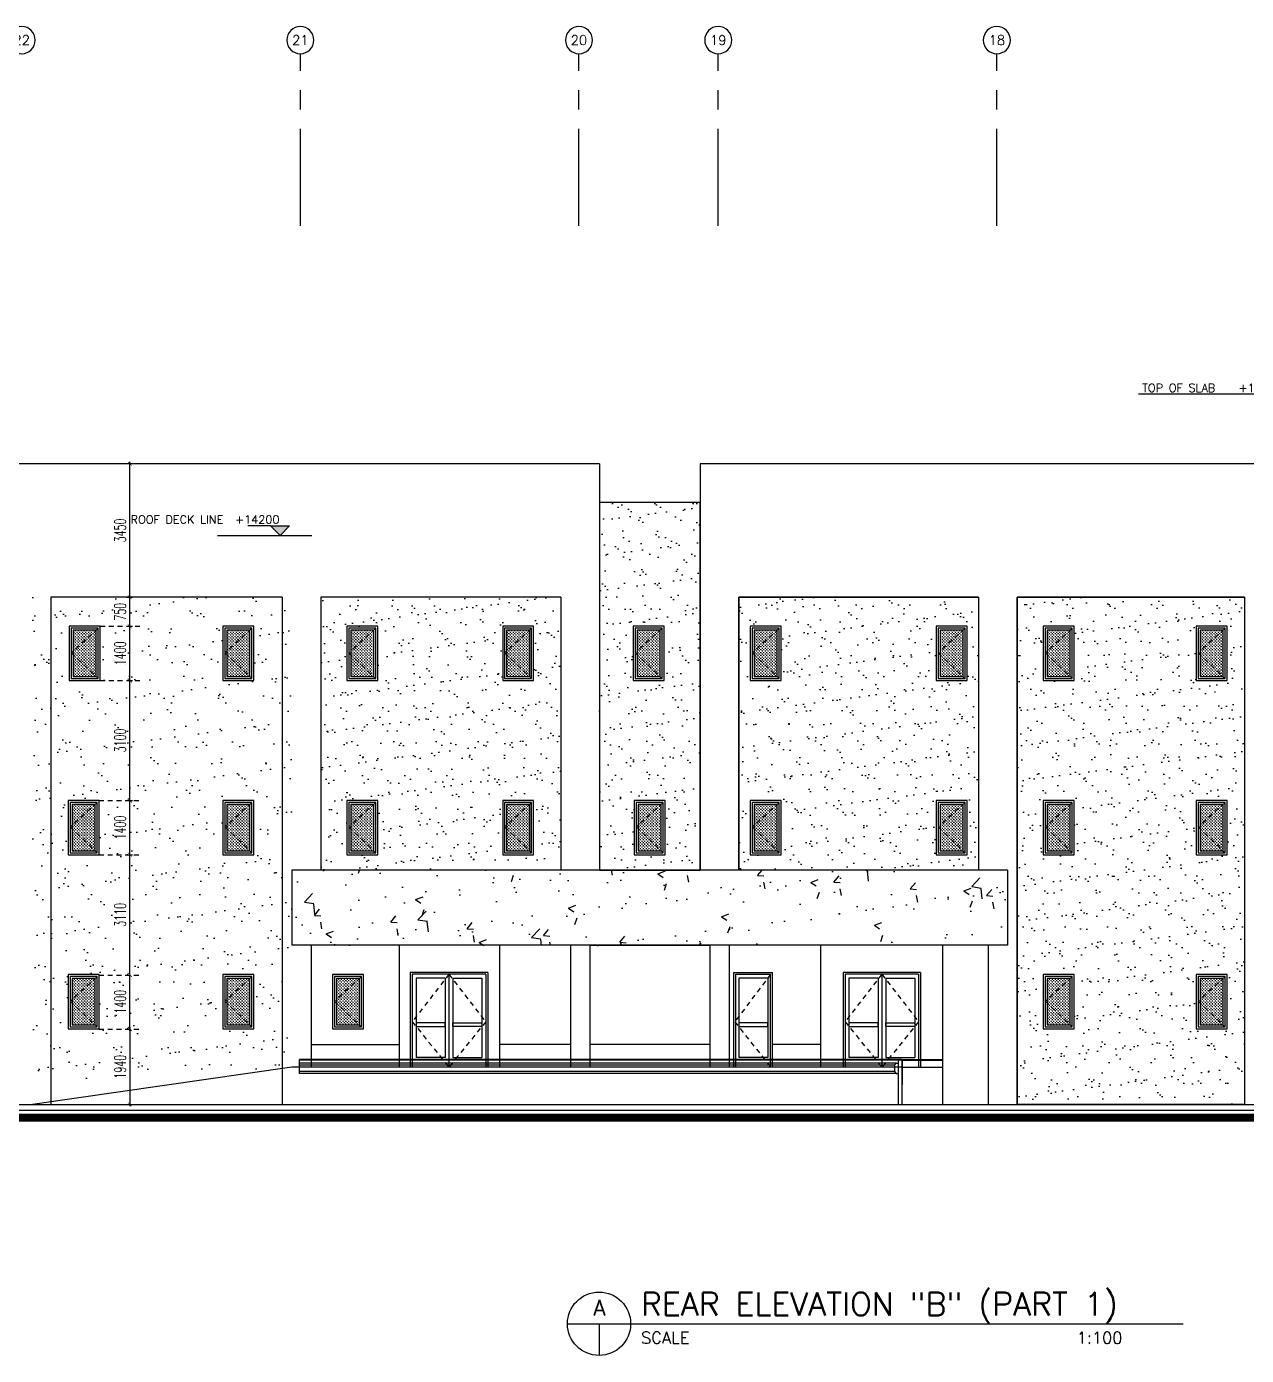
# Model space of a CAD drawing. Extents: x 417569 to 835280, y 43365 to 86819.
# Drawn here: x 417590.44 to 417621.97, y 43402.22 to 43436.55 of the extents above; entities that cross this region are included whole.
import ezdxf
from ezdxf.enums import TextEntityAlignment as Align

# ---------------------------------------------------------------- set-up
doc = ezdxf.new("R2010")
doc.units = 0
doc.header["$MEASUREMENT"] = 0
doc.header["$PDMODE"] = 3
doc.header["$PDSIZE"] = 0.1
doc.linetypes.add('CENTERX2', pattern=[4, 2.5, -0.5, 0.5, -0.5])
doc.linetypes.add('HIDDEN2', pattern=[0.1875, 0.125, -0.0625])
doc.layers.get('0').update_dxf_attribs({"linetype": 'CONTINUOUS'})
doc.layers.get('DEFPOINTS').update_dxf_attribs({"linetype": 'CONTINUOUS'})
for name, color, linetype in [('AX-CR', 2, 'CONTINUOUS'), ('AX-DIM', 4, 'CONTINUOUS'), ('AX-TXT', 2, 'CONTINUOUS'), ('AXES', 11, 'CENTERX2'), ('BORDER', 4, 'CONTINUOUS'), ('DIM-OUT', 4, 'CONTINUOUS'), ('DOOR', 7, 'CONTINUOUS'), ('EL', 2, 'CONTINUOUS'), ('EL-LEVS', 4, 'CONTINUOUS'), ('EL-LEVT', 4, 'CONTINUOUS'), ('Hatch', 4, 'CONTINUOUS'), ('WALL', 2, 'CONTINUOUS'), ('WIN', 4, 'CONTINUOUS')]:
    doc.layers.add(name, color=color, linetype=linetype)
doc.styles.add('ROMANS', font='ROMANS.shx', dxfattribs={"width": 0.6})
doc.styles.add('S', font='ROMANS.SHX')
doc.dimstyles.new('STANDARD in', dxfattribs={"dimtxt": 0.3, "dimasz": 0.1, "dimexe": 0.07, "dimexo": 0.05, "dimgap": 0.1, "dimtad": 1, "dimdec": 0, "dimlfac": 1000, "dimzin": 0, "dimdsep": 46, "dimtxsty": 'ROMANS', "dimblk": 'ARCHTICK', "dimcen": 0.05, "dimdle": 0.05, "dimclrd": 4, "dimclre": 4, "dimclrt": 2, "dimadec": 0, "dimazin": 0, "dimtfac": 1, "dimtdec": 0, "dimtmove": 2, "dimatfit": 3, "dimldrblk": 'ARCHTICK', "dimfxl": 0, "dimtolj": 1, "dimtzin": 0, "dimarcsym": 0})
pattern_1 = [(37.5, (0, 0), (-0.02204767534, 0.67438831915), [0, -0.532, 0, -0.595, 0, -0.56875]), (7.5, (0, 0), (0.6194218468, 0.9877511228), [0, -0.287, 0, -0.4795, 0, -0.18375]), (327.5, (-0.4305, 0), (1.0899496516, 0.0019806687), [0, -0.175, 0, -0.63, 0, -0.8225]), (317.5, (-0.4305, 0), (1.0521443116, 0.3071864477), [0, -0.0875, 0, -0.413, 0, -0.4725])]

# ---------------------------------------------------------------- blocks, each defined once
blk = doc.blocks.new('EL-LEV1')
at = {"layer": 'EL-LEVS'}
blk.add_lwpolyline([(0, 0), (300, 300), (-300, 300)], close=True, dxfattribs=at)
blk.add_solid([(-300, 300), (300, 300), (0, 0)], dxfattribs=at)
at = {"layer": 'EL-LEVT', "style": 'S'}
for tag, p in [('+0000', (534, 369)), ('ELEVATION', (2089, 369))]:
    blk.add_attdef(tag, p, '', height=260, dxfattribs=at)
blk = doc.blocks.new('_ARCHTICK')
at = {"color": 0, "linetype": 'ByBlock', "const_width": 0.15}
blk.add_lwpolyline([(-0.5, -0.5), (0.5, 0.5)], dxfattribs=at)
blk = doc.blocks.new('*D46')
at = {"layer": 'AX-DIM', "color": 4, "lineweight": -2}
for p, q in [((417593.063, 43412.052), (417593.043, 43412.052)), ((417593.113, 43410.602), (417593.113, 43412.102)), ((417593.063, 43410.652), (417593.043, 43410.652))]:
    blk.add_line(p, q, dxfattribs=at)
at = {"layer": 'DEFPOINTS', "color": 0}
for p in [(417593.113, 43412.052), (417593.113, 43412.052), (417593.113, 43410.652)]:
    blk.add_point(p, dxfattribs=at)
at = {"layer": 'AX-DIM', "color": 4, "lineweight": -2, "xscale": 0.1, "yscale": 0.1, "zscale": 0.1}
for p, rotation in [((417593.113, 43412.052), 90), ((417593.113, 43410.652), 270)]:
    blk.add_blockref('_ARCHTICK', p, dxfattribs=dict(at, rotation=rotation))
at = {"layer": 'AX-DIM', "color": 2, "insert": (417592.863, 43411.352), "char_height": 0.3, "attachment_point": 5, "rotation": 90, "style": 'ROMANS'}
blk.add_mtext('\\A1;1400', dxfattribs=at)
blk = doc.blocks.new('*D47')
at = {"layer": 'AX-DIM', "color": 4, "lineweight": -2}
for p, q in [((417593.063, 43415.152), (417593.043, 43415.152)), ((417593.113, 43411.992), (417593.113, 43415.202)), ((417593.063, 43412.042), (417593.043, 43412.042))]:
    blk.add_line(p, q, dxfattribs=at)
at = {"layer": 'DEFPOINTS', "color": 0}
for p in [(417593.113, 43415.152), (417593.113, 43415.152), (417593.113, 43412.042)]:
    blk.add_point(p, dxfattribs=at)
at = {"layer": 'AX-DIM', "color": 4, "lineweight": -2, "xscale": 0.1, "yscale": 0.1, "zscale": 0.1}
for p, rotation in [((417593.113, 43415.152), 90), ((417593.113, 43412.042), 270)]:
    blk.add_blockref('_ARCHTICK', p, dxfattribs=dict(at, rotation=rotation))
at = {"layer": 'AX-DIM', "color": 2, "insert": (417592.863, 43413.597), "char_height": 0.3, "attachment_point": 5, "rotation": 90, "style": 'ROMANS'}
blk.add_mtext('\\A1;3110', dxfattribs=at)
blk = doc.blocks.new('*D48')
at = {"layer": 'DEFPOINTS', "color": 0}
for p in [(417592.979, 43416.552), (417593.113, 43416.552), (417592.979, 43415.152)]:
    blk.add_point(p, dxfattribs=at)
at = {"layer": 'DIM-OUT', "color": 4, "lineweight": -2}
for p, q in [((417593.029, 43416.552), (417593.183, 43416.552)), ((417593.113, 43415.102), (417593.113, 43416.602)), ((417593.029, 43415.152), (417593.183, 43415.152))]:
    blk.add_line(p, q, dxfattribs=at)
at = {"layer": 'DIM-OUT', "color": 4, "lineweight": -2, "xscale": 0.1, "yscale": 0.1, "zscale": 0.1}
for p, rotation in [((417593.113, 43416.552), 90), ((417593.113, 43415.152), 270)]:
    blk.add_blockref('_ARCHTICK', p, dxfattribs=dict(at, rotation=rotation))
at = {"layer": 'DIM-OUT', "color": 2, "insert": (417592.863, 43415.852), "char_height": 0.3, "attachment_point": 5, "rotation": 90, "style": 'ROMANS'}
blk.add_mtext('\\A1;1400', dxfattribs=at)
blk = doc.blocks.new('*D49')
at = {"layer": 'DEFPOINTS', "color": 0}
for p in [(417593.113, 43419.652), (417593.113, 43419.652), (417593.113, 43416.552)]:
    blk.add_point(p, dxfattribs=at)
at = {"layer": 'DIM-OUT', "color": 4, "lineweight": -2}
for p, q in [((417593.063, 43419.652), (417593.043, 43419.652)), ((417593.113, 43416.502), (417593.113, 43419.702)), ((417593.063, 43416.552), (417593.043, 43416.552))]:
    blk.add_line(p, q, dxfattribs=at)
at = {"layer": 'DIM-OUT', "color": 4, "lineweight": -2, "xscale": 0.1, "yscale": 0.1, "zscale": 0.1}
for p, rotation in [((417593.113, 43419.652), 90), ((417593.113, 43416.552), 270)]:
    blk.add_blockref('_ARCHTICK', p, dxfattribs=dict(at, rotation=rotation))
at = {"layer": 'DIM-OUT', "color": 2, "insert": (417592.863, 43418.102), "char_height": 0.3, "attachment_point": 5, "rotation": 90, "style": 'ROMANS'}
blk.add_mtext('\\A1;3100', dxfattribs=at)
blk = doc.blocks.new('*D50')
at = {"layer": 'DEFPOINTS', "color": 0}
for p in [(417592.979, 43421.052), (417593.113, 43421.052), (417592.979, 43419.652)]:
    blk.add_point(p, dxfattribs=at)
at = {"layer": 'DIM-OUT', "color": 4, "lineweight": -2}
for p, q in [((417593.029, 43421.052), (417593.183, 43421.052)), ((417593.113, 43419.602), (417593.113, 43421.102)), ((417593.029, 43419.652), (417593.183, 43419.652))]:
    blk.add_line(p, q, dxfattribs=at)
at = {"layer": 'DIM-OUT', "color": 4, "lineweight": -2, "xscale": 0.1, "yscale": 0.1, "zscale": 0.1}
for p, rotation in [((417593.113, 43421.052), 90), ((417593.113, 43419.652), 270)]:
    blk.add_blockref('_ARCHTICK', p, dxfattribs=dict(at, rotation=rotation))
at = {"layer": 'DIM-OUT', "color": 2, "insert": (417592.863, 43420.352), "char_height": 0.3, "attachment_point": 5, "rotation": 90, "style": 'ROMANS'}
blk.add_mtext('\\A1;1400', dxfattribs=at)
blk = doc.blocks.new('*D51')
at = {"layer": 'DEFPOINTS', "color": 0}
for p in [(417592.979, 43421.802), (417593.113, 43421.802), (417592.979, 43421.052)]:
    blk.add_point(p, dxfattribs=at)
at = {"layer": 'DIM-OUT', "color": 4, "lineweight": -2}
for p, q in [((417593.029, 43421.802), (417593.183, 43421.802)), ((417593.113, 43421.002), (417593.113, 43421.852)), ((417593.029, 43421.052), (417593.183, 43421.052))]:
    blk.add_line(p, q, dxfattribs=at)
at = {"layer": 'DIM-OUT', "color": 4, "lineweight": -2, "xscale": 0.1, "yscale": 0.1, "zscale": 0.1}
for p, rotation in [((417593.113, 43421.802), 90), ((417593.113, 43421.052), 270)]:
    blk.add_blockref('_ARCHTICK', p, dxfattribs=dict(at, rotation=rotation))
at = {"layer": 'DIM-OUT', "color": 2, "insert": (417592.863, 43421.427), "char_height": 0.3, "attachment_point": 5, "rotation": 90, "style": 'ROMANS'}
blk.add_mtext('\\A1;750', dxfattribs=at)
blk = doc.blocks.new('*D52')
at = {"layer": 'DEFPOINTS', "color": 0}
for p in [(417593.113, 43425.252), (417593.113, 43425.252), (417593.113, 43421.802)]:
    blk.add_point(p, dxfattribs=at)
at = {"layer": 'DIM-OUT', "color": 4, "lineweight": -2}
for p, q in [((417593.113, 43421.752), (417593.113, 43425.302)), ((417593.063, 43425.252), (417593.043, 43425.252)), ((417593.063, 43421.802), (417593.043, 43421.802))]:
    blk.add_line(p, q, dxfattribs=at)
at = {"layer": 'DIM-OUT', "color": 4, "lineweight": -2, "xscale": 0.1, "yscale": 0.1, "zscale": 0.1}
for p, rotation in [((417593.113, 43425.252), 90), ((417593.113, 43421.802), 270)]:
    blk.add_blockref('_ARCHTICK', p, dxfattribs=dict(at, rotation=rotation))
at = {"layer": 'DIM-OUT', "color": 2, "insert": (417592.863, 43423.527), "char_height": 0.3, "attachment_point": 5, "rotation": 90, "style": 'ROMANS'}
blk.add_mtext('\\A1;3450', dxfattribs=at)
blk = doc.blocks.new('*D53')
at = {"layer": 'DEFPOINTS', "color": 0}
for p in [(417593.113, 43410.642), (417593.113, 43408.702), (417593.113, 43408.702)]:
    blk.add_point(p, dxfattribs=at)
at = {"layer": 'DIM-OUT', "color": 4, "lineweight": -2}
for p, q in [((417593.063, 43410.642), (417593.043, 43410.642)), ((417593.113, 43410.692), (417593.113, 43408.652)), ((417593.163, 43408.702), (417593.183, 43408.702))]:
    blk.add_line(p, q, dxfattribs=at)
at = {"layer": 'DIM-OUT', "color": 4, "lineweight": -2, "xscale": 0.1, "yscale": 0.1, "zscale": 0.1}
for p, rotation in [((417593.113, 43410.642), 90), ((417593.113, 43408.702), 270)]:
    blk.add_blockref('_ARCHTICK', p, dxfattribs=dict(at, rotation=rotation))
at = {"layer": 'DIM-OUT', "color": 2, "insert": (417592.863, 43409.672), "char_height": 0.3, "attachment_point": 5, "rotation": 90, "style": 'ROMANS'}
blk.add_mtext('\\A1;1940', dxfattribs=at)
blk = doc.blocks.new('AXU')
at = {"layer": 'AX-CR'}
blk.add_circle((0, 350), 350, dxfattribs=at)
at = {"layer": 'AX-TXT', "style": 'ROMANS'}
blk.add_attdef('AX', text='', height=250, dxfattribs=at).set_placement((0, 350), align=Align.MIDDLE)

msp = doc.modelspace()

# ---------------------------------------------------------------- hatches: boundary and pattern name
at = {"layer": 'EL'}
h = msp.add_hatch(dxfattribs=at)
h.set_pattern_fill('AR-CONC', color=4, scale=0.275, style=0)
h.set_pattern_definition([(50, (0, 0), (1.972465502, -0.172568371), [0.20625, -2.26875]), (355, (0, 0), (-0.381566167, 2.068528368), [0.165, -1.815]), (100.4514, (0.1644, -0.0144), (1.5909008, 1.895958741), [0.1752855225, -1.928140808]), (46.1842, (0, 0.55), (2.934912884, -0.45517729), [0.309375, -3.403125]), (96.6356, (0.2446, 0.512), (2.57032244, 2.678824145), [0.262928292, -2.89221075]), (351.1842, (0, 0.55), (2.57032035, 2.678826153), [0.2475, -2.7225]), (21, (0.275, 0.4125), (1.6414943933, -1.1072019493), [0.20625, -2.26875]), (326, (0.275, 0.4125), (0.669117163, 1.994162624), [0.165, -1.815]), (71.4514, (0.4118, 0.3202), (2.310612229, 0.886958866), [0.1752855225, -1.928140808]), (37.5, (0, 0), (0.0334396021, 0.915458098), [0, -1.793, 0, -1.8425, 0, -1.821875]), (7.5, (0, 0), (0.723441228, 1.0846322077), [0, -1.0505, 0, -1.75175, 0, -0.694375]), (327.5, (-0.61325, 0), (1.4680116995, -0.0620258973), [0, -0.6875, 0, -2.145, 0, -2.84625]), (317.5, (-0.8883, 0), (1.6037619657, 0.2752887014), [0, -0.89375, 0, -1.4245, 0, -2.02125])])
h.paths.add_polyline_path([(417597.2983, 43414.752), (417615.7694, 43414.752), (417615.7694, 43412.802), (417597.2688, 43412.802)])
at = {"layer": 'Hatch'}
h = msp.add_hatch(dxfattribs=at)
h.set_pattern_fill('AR-SAND', color=256, scale=0.35, style=0)
h.set_pattern_definition(pattern_1)
h.paths.add_polyline_path([(417607.8483, 43424.252), (417605.2489, 43424.252), (417605.2489, 43414.752), (417607.8483, 43414.752)])
h.paths.add_polyline_path([(417606.9194, 43421.052), (417606.1194, 43421.052), (417606.1194, 43419.652), (417606.9194, 43419.652)], flags=16)
h.paths.add_polyline_path([(417606.9483, 43416.552), (417606.1483, 43416.552), (417606.1483, 43415.152), (417606.9483, 43415.152)], flags=16)
h = msp.add_hatch(dxfattribs=at)
h.set_pattern_fill('AR-SAND', color=256, scale=0.45, style=0)
h.set_pattern_definition([(37.5, (0, 0), (-0.0283470111, 0.867070696), [0, -0.684, 0, -0.765, 0, -0.73125]), (7.5, (0, 0), (0.7963995174, 1.2699657294), [0, -0.369, 0, -0.6165, 0, -0.23625]), (327.5, (-0.5535, 0), (1.4013638378, 0.0025465741), [0, -0.225, 0, -0.81, 0, -1.0575]), (317.5, (-0.5535, 0), (1.352756972, 0.3949540042), [0, -0.1125, 0, -0.531, 0, -0.6075])])
h.paths.add_polyline_path([(417590.5694, 43421.802), (417597.2983, 43421.802), (417597.2983, 43409.6619), (417590.5983, 43409.202)])
h.paths.add_polyline_path([(417596.3194, 43421.052), (417595.5194, 43421.052), (417595.5194, 43419.652), (417596.3194, 43419.652)], flags=16)
h.paths.add_polyline_path([(417592.3483, 43421.052), (417591.5483, 43421.052), (417591.5483, 43419.652), (417592.3483, 43419.652)], flags=16)
h.paths.add_polyline_path([(417592.3194, 43416.552), (417591.5194, 43416.552), (417591.5194, 43415.152), (417592.3194, 43415.152)], flags=16)
h.paths.add_polyline_path([(417596.3194, 43416.552), (417595.5194, 43416.552), (417595.5194, 43415.152), (417596.3194, 43415.152)], flags=16)
h.paths.add_polyline_path([(417596.3194, 43412.052), (417595.5194, 43412.052), (417595.5194, 43410.652), (417596.3194, 43410.652)], flags=16)
h.paths.add_polyline_path([(417592.3194, 43412.052), (417591.5194, 43412.052), (417591.5194, 43410.652), (417592.3194, 43410.652)], flags=16)
h = msp.add_hatch(dxfattribs=at)
h.set_pattern_fill('AR-SAND', color=256, scale=0.35, style=0)
h.set_pattern_definition(pattern_1)
h.paths.add_polyline_path([(417598.0489, 43421.802), (417604.2483, 43421.802), (417604.2483, 43414.752), (417598.0489, 43414.752)])
h.paths.add_polyline_path([(417603.5483, 43421.052), (417602.7483, 43421.052), (417602.7483, 43419.652), (417603.5483, 43419.652)], flags=16)
h.paths.add_polyline_path([(417603.5483, 43416.552), (417602.7483, 43416.552), (417602.7483, 43415.152), (417603.5483, 43415.152)], flags=16)
h.paths.add_polyline_path([(417599.5194, 43416.552), (417598.7194, 43416.552), (417598.7194, 43415.152), (417599.5194, 43415.152)], flags=16)
h.paths.add_polyline_path([(417599.5194, 43421.052), (417598.7194, 43421.052), (417598.7194, 43419.652), (417599.5194, 43419.652)], flags=16)
h = msp.add_hatch(dxfattribs=at)
h.set_pattern_fill('AR-SAND', color=256, scale=0.35, style=0)
h.set_pattern_definition(pattern_1)
h.paths.add_polyline_path([(417608.8489, 43421.802), (417615.0483, 43421.802), (417615.0483, 43414.752), (417608.8489, 43414.752)])
h.paths.add_polyline_path([(417614.7483, 43416.552), (417613.9483, 43416.552), (417613.9483, 43415.152), (417614.7483, 43415.152)], flags=16)
h.paths.add_polyline_path([(417614.7483, 43421.052), (417613.9483, 43421.052), (417613.9483, 43419.652), (417614.7483, 43419.652)], flags=16)
h.paths.add_polyline_path([(417609.9483, 43421.052), (417609.1483, 43421.052), (417609.1483, 43419.652), (417609.9483, 43419.652)], flags=16)
h.paths.add_polyline_path([(417609.9483, 43416.552), (417609.1483, 43416.552), (417609.1483, 43415.152), (417609.9483, 43415.152)], flags=16)
edge = h.paths.add_edge_path(flags=16)
edge.add_line((417615.0483, 43421.802), (417615.0483, 43414.752))
h = msp.add_hatch(dxfattribs=at)
h.set_pattern_fill('AR-SAND', color=256, scale=0.35, style=0)
h.set_pattern_definition(pattern_1)
h.paths.add_polyline_path([(417616.0483, 43421.802), (417621.9194, 43421.802), (417621.9194, 43408.702), (417616.0483, 43408.702)])
h.paths.add_polyline_path([(417621.4694, 43416.552), (417620.6694, 43416.552), (417620.6694, 43415.152), (417621.4694, 43415.152)], flags=16)
h.paths.add_polyline_path([(417621.4694, 43412.052), (417620.6694, 43412.052), (417620.6694, 43410.652), (417621.4694, 43410.652)], flags=16)
h.paths.add_polyline_path([(417617.5194, 43412.052), (417616.7194, 43412.052), (417616.7194, 43410.652), (417617.5194, 43410.652)], flags=16)
h.paths.add_polyline_path([(417617.5194, 43416.552), (417616.7194, 43416.552), (417616.7194, 43415.152), (417617.5194, 43415.152)], flags=16)
h.paths.add_polyline_path([(417617.5194, 43421.052), (417616.7194, 43421.052), (417616.7194, 43419.652), (417617.5194, 43419.652)], flags=16)
h.paths.add_polyline_path([(417621.4694, 43421.052), (417620.6694, 43421.052), (417620.6694, 43419.652), (417621.4694, 43419.652)], flags=16)
h = msp.add_hatch(dxfattribs=at)
h.set_pattern_fill('CROSS', color=11, scale=0.15, style=0)
h.set_pattern_definition([(0, (-142.51016, 36.70228), (0.0375, 0.0375), [0.01875, -0.05625]), (90, (-142.500787, 36.692904), (-0.0375, 0.0375), [0.01875, -0.05625])])
h.paths.add_polyline_path([(417591.6686, 43420.9499), (417592.2643, 43420.9499), (417592.2643, 43419.7542), (417591.6686, 43419.7542)])
h = msp.add_hatch(dxfattribs=at)
h.set_pattern_fill('CROSS', color=11, scale=0.15, style=0)
h.set_pattern_definition([(0, (-138.53901, 36.70228), (0.0375, 0.0375), [0.01875, -0.05625]), (90, (-138.529634, 36.692904), (-0.0375, 0.0375), [0.01875, -0.05625])])
h.paths.add_polyline_path([(417595.6398, 43420.9499), (417596.2354, 43420.9499), (417596.2354, 43419.7542), (417595.6398, 43419.7542)])
h = msp.add_hatch(dxfattribs=at)
h.set_pattern_fill('CROSS', color=11, scale=0.15, style=0)
h.set_pattern_definition([(0, (-135.33901, 36.70228), (0.0375, 0.0375), [0.01875, -0.05625]), (90, (-135.329634, 36.692904), (-0.0375, 0.0375), [0.01875, -0.05625])])
h.paths.add_polyline_path([(417598.8398, 43420.9499), (417599.4354, 43420.9499), (417599.4354, 43419.7542), (417598.8398, 43419.7542)])
h = msp.add_hatch(dxfattribs=at)
h.set_pattern_fill('CROSS', color=11, scale=0.15, style=0)
h.set_pattern_definition([(0, (-131.31016, 36.70228), (0.0375, 0.0375), [0.01875, -0.05625]), (90, (-131.300787, 36.692904), (-0.0375, 0.0375), [0.01875, -0.05625])])
h.paths.add_polyline_path([(417602.8686, 43420.9499), (417603.4643, 43420.9499), (417603.4643, 43419.7542), (417602.8686, 43419.7542)])
h = msp.add_hatch(dxfattribs=at)
h.set_pattern_fill('CROSS', color=11, scale=0.15, style=0)
h.set_pattern_definition([(0, (-127.93901, 36.70228), (0.0375, 0.0375), [0.01875, -0.05625]), (90, (-127.929634, 36.692904), (-0.0375, 0.0375), [0.01875, -0.05625])])
h.paths.add_polyline_path([(417606.2398, 43420.9499), (417606.8354, 43420.9499), (417606.8354, 43419.7542), (417606.2398, 43419.7542)])
h = msp.add_hatch(dxfattribs=at)
h.set_pattern_fill('CROSS', color=11, scale=0.15, style=0)
h.set_pattern_definition([(0, (-124.91016, 36.70228), (0.0375, 0.0375), [0.01875, -0.05625]), (90, (-124.900787, 36.692904), (-0.0375, 0.0375), [0.01875, -0.05625])])
h.paths.add_polyline_path([(417609.2686, 43420.9499), (417609.8643, 43420.9499), (417609.8643, 43419.7542), (417609.2686, 43419.7542)])
h = msp.add_hatch(dxfattribs=at)
h.set_pattern_fill('CROSS', color=11, scale=0.15, style=0)
h.set_pattern_definition([(0, (-120.11016, 36.70228), (0.0375, 0.0375), [0.01875, -0.05625]), (90, (-120.100787, 36.692904), (-0.0375, 0.0375), [0.01875, -0.05625])])
h.paths.add_polyline_path([(417614.0686, 43420.9499), (417614.6643, 43420.9499), (417614.6643, 43419.7542), (417614.0686, 43419.7542)])
h = msp.add_hatch(dxfattribs=at)
h.set_pattern_fill('CROSS', color=11, scale=0.15, style=0)
h.set_pattern_definition([(0, (-117.33901, 36.70228), (0.0375, 0.0375), [0.01875, -0.05625]), (90, (-117.329634, 36.692904), (-0.0375, 0.0375), [0.01875, -0.05625])])
h.paths.add_polyline_path([(417616.8398, 43420.9499), (417617.4354, 43420.9499), (417617.4354, 43419.7542), (417616.8398, 43419.7542)])
h = msp.add_hatch(dxfattribs=at)
h.set_pattern_fill('CROSS', color=11, scale=0.15, style=0)
h.set_pattern_definition([(0, (-113.38901, 36.70228), (0.0375, 0.0375), [0.01875, -0.05625]), (90, (-113.379634, 36.692904), (-0.0375, 0.0375), [0.01875, -0.05625])])
h.paths.add_polyline_path([(417620.7898, 43420.9499), (417621.3854, 43420.9499), (417621.3854, 43419.7542), (417620.7898, 43419.7542)])
h = msp.add_hatch(dxfattribs=at)
h.set_pattern_fill('CROSS', color=11, scale=0.15, style=0)
h.set_pattern_definition([(0, (-142.53901, 32.20228), (0.0375, 0.0375), [0.01875, -0.05625]), (90, (-142.529634, 32.192904), (-0.0375, 0.0375), [0.01875, -0.05625])])
h.paths.add_polyline_path([(417591.6398, 43416.4499), (417592.2354, 43416.4499), (417592.2354, 43415.2542), (417591.6398, 43415.2542)])
h = msp.add_hatch(dxfattribs=at)
h.set_pattern_fill('CROSS', color=11, scale=0.15, style=0)
h.set_pattern_definition([(0, (-138.53901, 32.20228), (0.0375, 0.0375), [0.01875, -0.05625]), (90, (-138.529634, 32.192904), (-0.0375, 0.0375), [0.01875, -0.05625])])
h.paths.add_polyline_path([(417595.6398, 43416.4499), (417596.2354, 43416.4499), (417596.2354, 43415.2542), (417595.6398, 43415.2542)])
h = msp.add_hatch(dxfattribs=at)
h.set_pattern_fill('CROSS', color=11, scale=0.15, style=0)
h.set_pattern_definition([(0, (-135.33901, 32.20228), (0.0375, 0.0375), [0.01875, -0.05625]), (90, (-135.329634, 32.192904), (-0.0375, 0.0375), [0.01875, -0.05625])])
h.paths.add_polyline_path([(417598.8398, 43416.4499), (417599.4354, 43416.4499), (417599.4354, 43415.2542), (417598.8398, 43415.2542)])
h = msp.add_hatch(dxfattribs=at)
h.set_pattern_fill('CROSS', color=11, scale=0.15, style=0)
h.set_pattern_definition([(0, (-131.31016, 32.20228), (0.0375, 0.0375), [0.01875, -0.05625]), (90, (-131.300787, 32.192904), (-0.0375, 0.0375), [0.01875, -0.05625])])
h.paths.add_polyline_path([(417602.8686, 43416.4499), (417603.4643, 43416.4499), (417603.4643, 43415.2542), (417602.8686, 43415.2542)])
h = msp.add_hatch(dxfattribs=at)
h.set_pattern_fill('CROSS', color=11, scale=0.15, style=0)
h.set_pattern_definition([(0, (-127.91016, 32.20228), (0.0375, 0.0375), [0.01875, -0.05625]), (90, (-127.900787, 32.192904), (-0.0375, 0.0375), [0.01875, -0.05625])])
h.paths.add_polyline_path([(417606.2686, 43416.4499), (417606.8643, 43416.4499), (417606.8643, 43415.2542), (417606.2686, 43415.2542)])
h = msp.add_hatch(dxfattribs=at)
h.set_pattern_fill('CROSS', color=11, scale=0.15, style=0)
h.set_pattern_definition([(0, (-124.91016, 32.20228), (0.0375, 0.0375), [0.01875, -0.05625]), (90, (-124.900787, 32.192904), (-0.0375, 0.0375), [0.01875, -0.05625])])
h.paths.add_polyline_path([(417609.2686, 43416.4499), (417609.8643, 43416.4499), (417609.8643, 43415.2542), (417609.2686, 43415.2542)])
h = msp.add_hatch(dxfattribs=at)
h.set_pattern_fill('CROSS', color=11, scale=0.15, style=0)
h.set_pattern_definition([(0, (-120.11016, 32.20228), (0.0375, 0.0375), [0.01875, -0.05625]), (90, (-120.100787, 32.192904), (-0.0375, 0.0375), [0.01875, -0.05625])])
h.paths.add_polyline_path([(417614.0686, 43416.4499), (417614.6643, 43416.4499), (417614.6643, 43415.2542), (417614.0686, 43415.2542)])
h = msp.add_hatch(dxfattribs=at)
h.set_pattern_fill('CROSS', color=11, scale=0.15, style=0)
h.set_pattern_definition([(0, (-117.33901, 32.20228), (0.0375, 0.0375), [0.01875, -0.05625]), (90, (-117.329634, 32.192904), (-0.0375, 0.0375), [0.01875, -0.05625])])
h.paths.add_polyline_path([(417616.8398, 43416.4499), (417617.4354, 43416.4499), (417617.4354, 43415.2542), (417616.8398, 43415.2542)])
h = msp.add_hatch(dxfattribs=at)
h.set_pattern_fill('CROSS', color=11, scale=0.15, style=0)
h.set_pattern_definition([(0, (-113.38901, 32.20228), (0.0375, 0.0375), [0.01875, -0.05625]), (90, (-113.379634, 32.192904), (-0.0375, 0.0375), [0.01875, -0.05625])])
h.paths.add_polyline_path([(417620.7898, 43416.4499), (417621.3854, 43416.4499), (417621.3854, 43415.2542), (417620.7898, 43415.2542)])
h = msp.add_hatch(dxfattribs=at)
h.set_pattern_fill('CROSS', color=11, scale=0.15, style=0)
h.set_pattern_definition([(0, (-142.53901, 27.70228), (0.0375, 0.0375), [0.01875, -0.05625]), (90, (-142.529634, 27.692904), (-0.0375, 0.0375), [0.01875, -0.05625])])
h.paths.add_polyline_path([(417591.6398, 43411.9499), (417592.2354, 43411.9499), (417592.2354, 43410.7542), (417591.6398, 43410.7542)])
h = msp.add_hatch(dxfattribs=at)
h.set_pattern_fill('CROSS', color=11, scale=0.15, style=0)
h.set_pattern_definition([(0, (-138.53901, 27.70228), (0.0375, 0.0375), [0.01875, -0.05625]), (90, (-138.529634, 27.692904), (-0.0375, 0.0375), [0.01875, -0.05625])])
h.paths.add_polyline_path([(417595.6398, 43411.9499), (417596.2354, 43411.9499), (417596.2354, 43410.7542), (417595.6398, 43410.7542)])
h = msp.add_hatch(dxfattribs=at)
h.set_pattern_fill('CROSS', color=11, scale=0.15, style=0)
h.set_pattern_definition([(0, (-135.71016, 27.70228), (0.0375, 0.0375), [0.01875, -0.05625]), (90, (-135.700787, 27.692904), (-0.0375, 0.0375), [0.01875, -0.05625])])
h.paths.add_polyline_path([(417598.4686, 43411.9499), (417599.0643, 43411.9499), (417599.0643, 43410.7542), (417598.4686, 43410.7542)])
h = msp.add_hatch(dxfattribs=at)
h.set_pattern_fill('CROSS', color=11, scale=0.15, style=0)
h.set_pattern_definition([(0, (-117.33901, 27.70228), (0.0375, 0.0375), [0.01875, -0.05625]), (90, (-117.329634, 27.692904), (-0.0375, 0.0375), [0.01875, -0.05625])])
h.paths.add_polyline_path([(417616.8398, 43411.9499), (417617.4354, 43411.9499), (417617.4354, 43410.7542), (417616.8398, 43410.7542)])
h = msp.add_hatch(dxfattribs=at)
h.set_pattern_fill('CROSS', color=11, scale=0.15, style=0)
h.set_pattern_definition([(0, (-113.38901, 27.70228), (0.0375, 0.0375), [0.01875, -0.05625]), (90, (-113.379634, 27.692904), (-0.0375, 0.0375), [0.01875, -0.05625])])
h.paths.add_polyline_path([(417620.7898, 43411.9499), (417621.3854, 43411.9499), (417621.3854, 43410.7542), (417620.7898, 43410.7542)])

# ---------------------------------------------------------------- linework, layer by layer
at = {"layer": 'AXES'}
for p, q in [((417597.5194, 43431.4), (417597.5194, 43435.8457)), ((417604.7194, 43431.4), (417604.7194, 43435.8457)), ((417608.3194, 43431.4), (417608.3194, 43435.8457)), ((417615.5194, 43431.4), (417615.5194, 43435.8457))]:
    msp.add_line(p, q, dxfattribs=at)
at = {"layer": 'BORDER', "color": 6}
msp.add_line((417604.4213, 43403.0327), (417620.335, 43403.0327), dxfattribs=at)
at = {"layer": 'BORDER', "color": 2}
msp.add_line((417605.2387, 43403.0327), (417605.2387, 43402.2152), dxfattribs=at)
msp.add_circle((417605.2387, 43403.0327), 0.8174, dxfattribs=at)
at = {"layer": 'DOOR'}
for p, q in [((417600.3608, 43412.1118), (417600.3608, 43409.6619)), ((417602.3608, 43412.1118), (417600.3608, 43412.1118)), ((417600.4108, 43412.0618), (417600.4108, 43409.6619)), ((417602.3108, 43412.0618), (417600.4108, 43412.0618)), ((417600.5108, 43411.9618), (417600.5108, 43409.9119)), ((417601.2608, 43411.9618), (417600.5108, 43411.9618)), ((417601.2608, 43411.9618), (417601.2608, 43409.9119)), ((417601.3608, 43412.0618), (417601.3608, 43409.6619)), ((417601.4608, 43411.9618), (417601.4608, 43409.9119)), ((417601.4608, 43411.9618), (417602.2108, 43411.9618)), ((417602.2108, 43411.9618), (417602.2108, 43409.9119)), ((417602.3108, 43412.0618), (417602.3108, 43409.6619)), ((417602.3608, 43412.1118), (417602.3608, 43409.6619)), ((417608.8482, 43411.9618), (417608.8482, 43409.9119)), ((417609.5982, 43411.9618), (417608.8482, 43411.9618)), ((417609.5982, 43411.9618), (417609.5982, 43409.9119)), ((417611.5483, 43412.1118), (417611.5483, 43409.6619)), ((417613.5483, 43412.1118), (417611.5483, 43412.1118)), ((417611.5983, 43412.0618), (417611.5983, 43409.6619)), ((417613.4983, 43412.0618), (417611.5983, 43412.0618)), ((417611.6983, 43411.9618), (417611.6983, 43409.9119)), ((417612.4483, 43411.9618), (417611.6983, 43411.9618)), ((417612.4483, 43411.9618), (417612.4483, 43409.9119)), ((417612.5483, 43412.0618), (417612.5483, 43409.6619)), ((417612.6483, 43411.9618), (417612.6483, 43409.9119)), ((417612.6483, 43411.9618), (417613.3983, 43411.9618)), ((417613.3983, 43411.9618), (417613.3983, 43409.9119)), ((417613.4983, 43412.0618), (417613.4983, 43409.6619)), ((417613.5483, 43412.1118), (417613.5483, 43409.6619)), ((417601.2608, 43409.9119), (417600.5108, 43409.9119)), ((417601.4608, 43409.9119), (417602.2108, 43409.9119)), ((417609.5982, 43409.9119), (417608.8482, 43409.9119)), ((417612.4483, 43409.9119), (417611.6983, 43409.9119)), ((417612.6483, 43409.9119), (417613.3983, 43409.9119))]:
    msp.add_line(p, q, dxfattribs=at)
at = {"layer": 'DOOR', "linetype": 'HIDDEN2'}
for p, q in [((417601.3608, 43412.0618), (417600.4108, 43410.8368)), ((417601.3608, 43412.0618), (417602.3108, 43410.8368)), ((417609.6732, 43412.0618), (417608.7482, 43410.8368)), ((417612.5483, 43412.0618), (417611.5983, 43410.8368)), ((417612.5483, 43412.0618), (417613.4983, 43410.8368)), ((417600.4108, 43410.8368), (417601.3608, 43409.6619)), ((417602.3108, 43410.8368), (417601.3608, 43409.6619)), ((417608.7482, 43410.8368), (417609.6732, 43409.6619)), ((417611.5983, 43410.8368), (417612.5483, 43409.6619)), ((417613.4983, 43410.8368), (417612.5483, 43409.6619))]:
    msp.add_line(p, q, dxfattribs=at)
at = {"layer": 'DOOR', "color": 4}
for points in [[(417600.5108, 43410.7119), (417601.2608, 43410.7119), (417601.2608, 43410.8119), (417600.5108, 43410.8119)], [(417602.2108, 43410.7119), (417601.4608, 43410.7119), (417601.4608, 43410.8119), (417602.2108, 43410.8119)], [(417608.8482, 43410.7119), (417609.5982, 43410.7119), (417609.5982, 43410.8119), (417608.8482, 43410.8119)], [(417611.6983, 43410.7119), (417612.4483, 43410.7119), (417612.4483, 43410.8119), (417611.6983, 43410.8119)], [(417613.3983, 43410.7119), (417612.6483, 43410.7119), (417612.6483, 43410.8119), (417613.3983, 43410.8119)]]:
    msp.add_lwpolyline(points, close=True, dxfattribs=at)
at = {"layer": 'EL', "color": 6}
for p, q in [((417605.2489, 43425.252), (417590.0694, 43425.252)), ((417605.2489, 43425.252), (417605.2489, 43414.752)), ((417622.7194, 43425.252), (417607.8483, 43425.252)), ((417607.8483, 43425.252), (417607.8483, 43414.752)), ((417597.0483, 43421.802), (417591.0694, 43421.802)), ((417591.0694, 43421.802), (417591.0694, 43408.702)), ((417597.0483, 43421.802), (417597.0483, 43408.702)), ((417604.2483, 43421.802), (417598.0489, 43421.802)), ((417598.0489, 43421.802), (417598.0489, 43414.752)), ((417604.2483, 43421.802), (417604.2483, 43414.752)), ((417615.0483, 43421.802), (417608.8489, 43421.802)), ((417608.8489, 43421.802), (417608.8489, 43414.752)), ((417615.0483, 43421.802), (417615.0483, 43414.752)), ((417621.9194, 43421.802), (417616.0483, 43421.802)), ((417616.0483, 43421.802), (417616.0483, 43408.702)), ((417621.9194, 43421.802), (417621.9194, 43408.702)), ((417597.7983, 43412.8118), (417597.7983, 43409.6619)), ((417597.7989, 43412.8118), (417597.7989, 43409.6619)), ((417604.4983, 43412.8118), (417604.4983, 43409.6619)), ((417604.9983, 43412.8118), (417604.9983, 43409.6619)), ((417608.0983, 43412.8118), (417608.0983, 43409.6619)), ((417608.5983, 43412.8118), (417608.5983, 43409.6619)), ((417615.2983, 43412.8118), (417615.2983, 43408.702))]:
    msp.add_line(p, q, dxfattribs=at)
at = {"layer": 'EL'}
msp.add_line((417595.3829, 43423.402), (417597.8157, 43423.402), dxfattribs=at)
at = {"layer": 'EL', "color": 1}
for p, q in [((417615.7983, 43414.752), (417597.2983, 43414.752)), ((417597.2983, 43414.752), (417597.2983, 43412.8118)), ((417615.7983, 43414.752), (417615.7983, 43412.8118)), ((417615.7983, 43412.8118), (417597.2983, 43412.8118))]:
    msp.add_line(p, q, dxfattribs=at)
at = {"layer": 'EL', "color": 2}
for p, q in [((417613.0533, 43409.8619), (417613.0533, 43409.8419)), ((417613.0733, 43409.8419), (417613.0733, 43409.2119)), ((417613.0733, 43409.202), (417613.0733, 43409.8419))]:
    msp.add_line(p, q, dxfattribs=at)
at = {"layer": 'EL-LEVS'}
msp.add_line((417623.42, 43427.0473), (417619.1841, 43427.0473), dxfattribs=at)
at = {"layer": 'EL-LEVS', "color": 4}
msp.add_line((417596.7519, 43423.6473), (417596.1585, 43423.6473), dxfattribs=at)
at = {"layer": 'EL-LEVS', "color": 11, "linetype": 'HIDDEN2'}
for p, q in [((417592.3483, 43421.052), (417593.4174, 43421.052)), ((417592.3483, 43419.652), (417593.4174, 43419.652)), ((417592.3194, 43416.552), (417593.3885, 43416.552)), ((417592.3194, 43415.152), (417593.3885, 43415.152)), ((417592.3194, 43412.0419), (417593.3885, 43412.0419)), ((417592.3194, 43410.6419), (417593.3885, 43410.6419))]:
    msp.add_line(p, q, dxfattribs=at)
at = {"layer": 'Hatch'}
for p, q in [((417608.7232, 43409.6619), (417608.7232, 43412.1118)), ((417608.7232, 43412.1118), (417609.7232, 43412.1118)), ((417608.7732, 43412.0618), (417609.6732, 43412.0618)), ((417608.7732, 43409.6619), (417608.7732, 43412.0618)), ((417609.6732, 43409.6619), (417609.6732, 43412.0618)), ((417609.7232, 43409.6619), (417609.7232, 43412.1118)), ((417613.0533, 43409.8619), (417597.4983, 43409.8619)), ((417597.4983, 43409.502), (417597.4983, 43409.8619)), ((417613.0533, 43409.8619), (417614.1233, 43409.8619)), ((417597.2983, 43409.6619), (417590.5983, 43408.702)), ((417613.0733, 43409.6619), (417597.2983, 43409.6619)), ((417613.0533, 43409.8419), (417597.4983, 43409.8419)), ((417612.9217, 43409.7619), (417597.4983, 43409.7619)), ((417612.8717, 43409.7119), (417597.4983, 43409.7119)), ((417612.8717, 43409.552), (417597.4983, 43409.552)), ((417612.8717, 43409.7119), (417612.9217, 43409.7619)), ((417612.8717, 43409.7119), (417612.8717, 43409.552)), ((417612.8717, 43409.552), (417612.9217, 43409.502)), ((417612.9217, 43409.7619), (417612.9736, 43409.7619)), ((417612.9736, 43408.702), (417612.9736, 43409.8419)), ((417613.0533, 43409.8419), (417614.1233, 43409.8419)), ((417613.0733, 43408.702), (417613.0733, 43409.7478)), ((417613.0733, 43409.6619), (417614.1233, 43409.6619)), ((417612.9217, 43409.502), (417597.4983, 43409.502))]:
    msp.add_line(p, q, dxfattribs=at)
for points in [[(417607.8483, 43424.252), (417605.2489, 43424.252), (417605.2489, 43414.752), (417607.8483, 43414.752)], [(417608.8489, 43421.802), (417615.0483, 43421.802), (417615.0483, 43414.752), (417608.8489, 43414.752)], [(417616.0483, 43421.802), (417621.9194, 43421.802), (417621.9194, 43408.702), (417616.0483, 43408.702)]]:
    msp.add_lwpolyline(points, close=True, dxfattribs=at)
at = {"layer": 'WALL'}
for p, q in [((417607.8483, 43424.252), (417605.2489, 43424.252)), ((417600.0858, 43409.6619), (417600.0858, 43412.8118)), ((417602.6783, 43409.6619), (417602.6783, 43412.8118)), ((417608.0983, 43412.802), (417604.9983, 43412.802)), ((417610.9733, 43409.6619), (417610.9733, 43412.802)), ((417614.1233, 43408.702), (417614.1233, 43412.802)), ((417597.7989, 43410.252), (417600.0858, 43410.252)), ((417604.4983, 43410.252), (417602.6783, 43410.252)), ((417608.0983, 43410.252), (417604.9983, 43410.252)), ((417610.9733, 43410.252), (417609.7232, 43410.252))]:
    msp.add_line(p, q, dxfattribs=at)
at = {"layer": 'WALL', "color": 4}
for p, q in [((417612.9217, 43409.502), (417612.9736, 43409.502)), ((417572.9008, 43408.552), (417651.2947, 43408.552)), ((417582.4681, 43408.702), (417651.2947, 43408.702))]:
    msp.add_line(p, q, dxfattribs=at)
at = {"layer": 'WALL', "const_width": 0.2044}
msp.add_lwpolyline([(417572.9265, 43408.3597), (417651.2947, 43408.3597)], dxfattribs=at)
at = {"layer": 'WIN', "linetype": 'HIDDEN2'}
for p, q in [((417592.2972, 43421.001), (417591.5994, 43420.3673)), ((417596.2683, 43421.001), (417595.5705, 43420.3673)), ((417599.4683, 43421.001), (417598.7705, 43420.3673)), ((417603.4972, 43421.001), (417602.7994, 43420.3673)), ((417606.8683, 43421.001), (417606.1705, 43420.3673)), ((417609.8972, 43421.001), (417609.1994, 43420.3673)), ((417614.6972, 43421.001), (417613.9994, 43420.3673)), ((417617.4683, 43421.001), (417616.7705, 43420.3673)), ((417621.4183, 43421.001), (417620.7205, 43420.3673)), ((417591.5994, 43420.3673), (417592.2972, 43419.7031)), ((417595.5705, 43420.3673), (417596.2683, 43419.7031)), ((417598.7705, 43420.3673), (417599.4683, 43419.7031)), ((417602.7994, 43420.3673), (417603.4972, 43419.7031)), ((417606.1705, 43420.3673), (417606.8683, 43419.7031)), ((417609.1994, 43420.3673), (417609.8972, 43419.7031)), ((417613.9994, 43420.3673), (417614.6972, 43419.7031)), ((417616.7705, 43420.3673), (417617.4683, 43419.7031)), ((417620.7205, 43420.3673), (417621.4183, 43419.7031)), ((417592.2683, 43416.501), (417591.5705, 43415.8673)), ((417596.2683, 43416.501), (417595.5705, 43415.8673)), ((417599.4683, 43416.501), (417598.7705, 43415.8673)), ((417603.4972, 43416.501), (417602.7994, 43415.8673)), ((417606.8972, 43416.501), (417606.1994, 43415.8673)), ((417609.8972, 43416.501), (417609.1994, 43415.8673)), ((417614.6972, 43416.501), (417613.9994, 43415.8673)), ((417617.4683, 43416.501), (417616.7705, 43415.8673)), ((417621.4183, 43416.501), (417620.7205, 43415.8673)), ((417591.5705, 43415.8673), (417592.2683, 43415.2031)), ((417595.5705, 43415.8673), (417596.2683, 43415.2031)), ((417598.7705, 43415.8673), (417599.4683, 43415.2031)), ((417602.7994, 43415.8673), (417603.4972, 43415.2031)), ((417606.1994, 43415.8673), (417606.8972, 43415.2031)), ((417609.1994, 43415.8673), (417609.8972, 43415.2031)), ((417613.9994, 43415.8673), (417614.6972, 43415.2031)), ((417616.7705, 43415.8673), (417617.4683, 43415.2031)), ((417620.7205, 43415.8673), (417621.4183, 43415.2031)), ((417592.2683, 43412.001), (417591.5705, 43411.3673)), ((417596.2683, 43412.001), (417595.5705, 43411.3673)), ((417599.0972, 43412.001), (417598.3994, 43411.3673)), ((417617.4683, 43412.001), (417616.7705, 43411.3673)), ((417621.4183, 43412.001), (417620.7205, 43411.3673)), ((417591.5705, 43411.3673), (417592.2683, 43410.7031)), ((417595.5705, 43411.3673), (417596.2683, 43410.7031)), ((417598.3994, 43411.3673), (417599.0972, 43410.7031)), ((417616.7705, 43411.3673), (417617.4683, 43410.7031)), ((417620.7205, 43411.3673), (417621.4183, 43410.7031))]:
    msp.add_line(p, q, dxfattribs=at)
at = {"layer": 'WIN', "color": 4}
for points in [[(417592.3483, 43421.052), (417591.5483, 43421.052), (417591.5483, 43419.652), (417592.3483, 43419.652)], [(417596.3194, 43421.052), (417595.5194, 43421.052), (417595.5194, 43419.652), (417596.3194, 43419.652)], [(417599.5194, 43421.052), (417598.7194, 43421.052), (417598.7194, 43419.652), (417599.5194, 43419.652)], [(417603.5483, 43421.052), (417602.7483, 43421.052), (417602.7483, 43419.652), (417603.5483, 43419.652)], [(417606.9194, 43421.052), (417606.1194, 43421.052), (417606.1194, 43419.652), (417606.9194, 43419.652)], [(417609.9483, 43421.052), (417609.1483, 43421.052), (417609.1483, 43419.652), (417609.9483, 43419.652)], [(417614.7483, 43421.052), (417613.9483, 43421.052), (417613.9483, 43419.652), (417614.7483, 43419.652)], [(417617.5194, 43421.052), (417616.7194, 43421.052), (417616.7194, 43419.652), (417617.5194, 43419.652)], [(417621.4694, 43421.052), (417620.6694, 43421.052), (417620.6694, 43419.652), (417621.4694, 43419.652)], [(417592.3194, 43416.552), (417591.5194, 43416.552), (417591.5194, 43415.152), (417592.3194, 43415.152)], [(417596.3194, 43416.552), (417595.5194, 43416.552), (417595.5194, 43415.152), (417596.3194, 43415.152)], [(417599.5194, 43416.552), (417598.7194, 43416.552), (417598.7194, 43415.152), (417599.5194, 43415.152)], [(417603.5483, 43416.552), (417602.7483, 43416.552), (417602.7483, 43415.152), (417603.5483, 43415.152)], [(417606.9483, 43416.552), (417606.1483, 43416.552), (417606.1483, 43415.152), (417606.9483, 43415.152)], [(417609.9483, 43416.552), (417609.1483, 43416.552), (417609.1483, 43415.152), (417609.9483, 43415.152)], [(417614.7483, 43416.552), (417613.9483, 43416.552), (417613.9483, 43415.152), (417614.7483, 43415.152)], [(417617.5194, 43416.552), (417616.7194, 43416.552), (417616.7194, 43415.152), (417617.5194, 43415.152)], [(417621.4694, 43416.552), (417620.6694, 43416.552), (417620.6694, 43415.152), (417621.4694, 43415.152)], [(417592.3194, 43412.052), (417591.5194, 43412.052), (417591.5194, 43410.652), (417592.3194, 43410.652)], [(417596.3194, 43412.052), (417595.5194, 43412.052), (417595.5194, 43410.652), (417596.3194, 43410.652)], [(417599.1483, 43412.052), (417598.3483, 43412.052), (417598.3483, 43410.652), (417599.1483, 43410.652)], [(417617.5194, 43412.052), (417616.7194, 43412.052), (417616.7194, 43410.652), (417617.5194, 43410.652)], [(417621.4694, 43412.052), (417620.6694, 43412.052), (417620.6694, 43410.652), (417621.4694, 43410.652)]]:
    msp.add_lwpolyline(points, close=True, dxfattribs=at)
at = {"layer": 'WIN'}
for points in [[(417592.2972, 43421.001), (417591.5994, 43421.001), (417591.5994, 43419.7031), (417592.2972, 43419.7031)], [(417592.2461, 43420.9499), (417591.6504, 43420.9499), (417591.6504, 43419.7542), (417592.2461, 43419.7542)], [(417596.2683, 43421.001), (417595.5705, 43421.001), (417595.5705, 43419.7031), (417596.2683, 43419.7031)], [(417596.2172, 43420.9499), (417595.6216, 43420.9499), (417595.6216, 43419.7542), (417596.2172, 43419.7542)], [(417599.4683, 43421.001), (417598.7705, 43421.001), (417598.7705, 43419.7031), (417599.4683, 43419.7031)], [(417599.4172, 43420.9499), (417598.8216, 43420.9499), (417598.8216, 43419.7542), (417599.4172, 43419.7542)], [(417603.4972, 43421.001), (417602.7994, 43421.001), (417602.7994, 43419.7031), (417603.4972, 43419.7031)], [(417603.4461, 43420.9499), (417602.8504, 43420.9499), (417602.8504, 43419.7542), (417603.4461, 43419.7542)], [(417606.8683, 43421.001), (417606.1705, 43421.001), (417606.1705, 43419.7031), (417606.8683, 43419.7031)], [(417606.8172, 43420.9499), (417606.2216, 43420.9499), (417606.2216, 43419.7542), (417606.8172, 43419.7542)], [(417609.8972, 43421.001), (417609.1994, 43421.001), (417609.1994, 43419.7031), (417609.8972, 43419.7031)], [(417609.8461, 43420.9499), (417609.2504, 43420.9499), (417609.2504, 43419.7542), (417609.8461, 43419.7542)], [(417614.6972, 43421.001), (417613.9994, 43421.001), (417613.9994, 43419.7031), (417614.6972, 43419.7031)], [(417614.6461, 43420.9499), (417614.0504, 43420.9499), (417614.0504, 43419.7542), (417614.6461, 43419.7542)], [(417617.4683, 43421.001), (417616.7705, 43421.001), (417616.7705, 43419.7031), (417617.4683, 43419.7031)], [(417617.4172, 43420.9499), (417616.8216, 43420.9499), (417616.8216, 43419.7542), (417617.4172, 43419.7542)], [(417621.4183, 43421.001), (417620.7205, 43421.001), (417620.7205, 43419.7031), (417621.4183, 43419.7031)], [(417621.3672, 43420.9499), (417620.7716, 43420.9499), (417620.7716, 43419.7542), (417621.3672, 43419.7542)], [(417592.2683, 43416.501), (417591.5705, 43416.501), (417591.5705, 43415.2031), (417592.2683, 43415.2031)], [(417592.2172, 43416.4499), (417591.6216, 43416.4499), (417591.6216, 43415.2542), (417592.2172, 43415.2542)], [(417596.2683, 43416.501), (417595.5705, 43416.501), (417595.5705, 43415.2031), (417596.2683, 43415.2031)], [(417596.2172, 43416.4499), (417595.6216, 43416.4499), (417595.6216, 43415.2542), (417596.2172, 43415.2542)], [(417599.4683, 43416.501), (417598.7705, 43416.501), (417598.7705, 43415.2031), (417599.4683, 43415.2031)], [(417599.4172, 43416.4499), (417598.8216, 43416.4499), (417598.8216, 43415.2542), (417599.4172, 43415.2542)], [(417603.4972, 43416.501), (417602.7994, 43416.501), (417602.7994, 43415.2031), (417603.4972, 43415.2031)], [(417603.4461, 43416.4499), (417602.8504, 43416.4499), (417602.8504, 43415.2542), (417603.4461, 43415.2542)], [(417606.8972, 43416.501), (417606.1994, 43416.501), (417606.1994, 43415.2031), (417606.8972, 43415.2031)], [(417606.8461, 43416.4499), (417606.2504, 43416.4499), (417606.2504, 43415.2542), (417606.8461, 43415.2542)], [(417609.8972, 43416.501), (417609.1994, 43416.501), (417609.1994, 43415.2031), (417609.8972, 43415.2031)], [(417609.8461, 43416.4499), (417609.2504, 43416.4499), (417609.2504, 43415.2542), (417609.8461, 43415.2542)], [(417614.6972, 43416.501), (417613.9994, 43416.501), (417613.9994, 43415.2031), (417614.6972, 43415.2031)], [(417614.6461, 43416.4499), (417614.0504, 43416.4499), (417614.0504, 43415.2542), (417614.6461, 43415.2542)], [(417617.4683, 43416.501), (417616.7705, 43416.501), (417616.7705, 43415.2031), (417617.4683, 43415.2031)], [(417617.4172, 43416.4499), (417616.8216, 43416.4499), (417616.8216, 43415.2542), (417617.4172, 43415.2542)], [(417621.4183, 43416.501), (417620.7205, 43416.501), (417620.7205, 43415.2031), (417621.4183, 43415.2031)], [(417621.3672, 43416.4499), (417620.7716, 43416.4499), (417620.7716, 43415.2542), (417621.3672, 43415.2542)], [(417592.2683, 43412.001), (417591.5705, 43412.001), (417591.5705, 43410.7031), (417592.2683, 43410.7031)], [(417592.2172, 43411.9499), (417591.6216, 43411.9499), (417591.6216, 43410.7542), (417592.2172, 43410.7542)], [(417596.2683, 43412.001), (417595.5705, 43412.001), (417595.5705, 43410.7031), (417596.2683, 43410.7031)], [(417596.2172, 43411.9499), (417595.6216, 43411.9499), (417595.6216, 43410.7542), (417596.2172, 43410.7542)], [(417599.0972, 43412.001), (417598.3994, 43412.001), (417598.3994, 43410.7031), (417599.0972, 43410.7031)], [(417599.0461, 43411.9499), (417598.4504, 43411.9499), (417598.4504, 43410.7542), (417599.0461, 43410.7542)], [(417617.4683, 43412.001), (417616.7705, 43412.001), (417616.7705, 43410.7031), (417617.4683, 43410.7031)], [(417617.4172, 43411.9499), (417616.8216, 43411.9499), (417616.8216, 43410.7542), (417617.4172, 43410.7542)], [(417621.4183, 43412.001), (417620.7205, 43412.001), (417620.7205, 43410.7031), (417621.4183, 43410.7031)], [(417621.3672, 43411.9499), (417620.7716, 43411.9499), (417620.7716, 43410.7542), (417621.3672, 43410.7542)]]:
    msp.add_lwpolyline(points, close=True, dxfattribs=at)

# ---------------------------------------------------------------- block references
at = {"layer": 'AXES'}
ref = msp.add_blockref('AXU', (417590.3194, 43435.8457), dxfattribs=dict(at, xscale=-0.001000000047497451, yscale=0.0009999999892897904, zscale=0.001))
ref.add_attrib('AX', '22', dxfattribs={"layer": 'AX-TXT', "height": 0.25, "style": 'ROMANS'}).set_placement((417590.3194, 43436.1957), align=Align.MIDDLE)
ref = msp.add_blockref('AXU', (417597.5194, 43435.8457), dxfattribs=dict(at, xscale=-0.001000000047497451, yscale=0.0009999999892897904, zscale=0.001))
ref.add_attrib('AX', '21', dxfattribs={"layer": 'AX-TXT', "height": 0.25, "style": 'ROMANS'}).set_placement((417597.5194, 43436.1957), align=Align.MIDDLE)
ref = msp.add_blockref('AXU', (417604.7194, 43435.8457), dxfattribs=dict(at, xscale=-0.001000000047497451, yscale=0.0009999999892897904, zscale=0.001))
ref.add_attrib('AX', '20', dxfattribs={"layer": 'AX-TXT', "height": 0.25, "style": 'ROMANS'}).set_placement((417604.7194, 43436.1957), align=Align.MIDDLE)
ref = msp.add_blockref('AXU', (417608.3194, 43435.8457), dxfattribs=dict(at, xscale=-0.001000000047497451, yscale=0.0009999999892897904, zscale=0.001))
ref.add_attrib('AX', '19', dxfattribs={"layer": 'AX-TXT', "height": 0.25, "style": 'ROMANS'}).set_placement((417608.3194, 43436.1957), align=Align.MIDDLE)
ref = msp.add_blockref('AXU', (417615.5194, 43435.8457), dxfattribs=dict(at, xscale=-0.001000000047497451, yscale=0.0009999999892897904, zscale=0.001))
ref.add_attrib('AX', '18', dxfattribs={"layer": 'AX-TXT', "height": 0.25, "style": 'ROMANS'}).set_placement((417615.5194, 43436.1957), align=Align.MIDDLE)
at = {"layer": 'EL-LEVS'}
ref = msp.add_blockref('EL-LEV1', (417623.4077, 43426.802), dxfattribs=dict(at, xscale=-0.0008174454828660436, yscale=0.0008174454828660436, zscale=0.0008174454828660436))
ref.add_attrib('+0000', '+17600', (417621.7664, 43427.1039), dxfattribs={"layer": 'EL-LEVT', "height": 0.21254, "style": 'S'})
ref.add_attrib('ELEVATION', 'TOP OF SLAB', (417619.2779, 43427.1039), dxfattribs={"layer": 'EL-LEVT', "height": 0.212536, "style": 'S'})
at = {"layer": 'EL-LEVS', "color": 4}
ref = msp.add_blockref('EL-LEV1', (417596.9971, 43423.402), dxfattribs=dict(at, xscale=-0.0008174454828660436, yscale=0.0008174454828660436, zscale=0.0008174454828660436))
ref.add_attrib('+0000', '   +14200', (417595.3558, 43423.7039), dxfattribs={"layer": 'EL-LEVT', "height": 0.21254, "style": 'S'})
ref.add_attrib('ELEVATION', 'ROOF DECK LINE', (417593.1336, 43423.7039), dxfattribs={"layer": 'EL-LEVT', "height": 0.212536, "style": 'S'})

# ---------------------------------------------------------------- texts
at = {"layer": 'BORDER', "color": 6, "style": 'ROMANS'}
for s, height, p in [('REAR ELEVATION "B" (PART 1)', 0.6, (417606.3249, 43403.2434)), ('A', 0.4087, (417605.0923, 43403.2434))]:
    msp.add_text(s, height=height, dxfattribs=at).set_placement(p)
at = {"layer": 'BORDER', "color": 2, "style": 'ROMANS'}
for s, p in [('SCALE', (417606.3249, 43402.5196)), ('1:100', (417617.5816, 43402.5196))]:
    msp.add_text(s, height=0.30654, dxfattribs=at).set_placement(p)

# ---------------------------------------------------------------- dimensions: what is measured, and where the dimension line sits
at = {"layer": 'AX-DIM'}
for base, p1, p2, picture, middle in [((417593.1126, 43415.152), (417593.1126, 43412.0419), (417593.1126, 43415.152), '*D47', (417592.8626, 43413.597)), ((417593.1126, 43412.052), (417593.1126, 43410.652), (417593.1126, 43412.052), '*D46', (417592.8626, 43411.352))]:
    dim = msp.add_linear_dim(base=base, p1=p1, p2=p2, angle=90, dimstyle='STANDARD in', dxfattribs=at)
    dim.commit()
    dim.dimension.update_dxf_attribs({"geometry": picture, "text_midpoint": middle})
at = {"layer": 'DIM-OUT'}
for base, p1, p2, picture, middle in [((417593.1126, 43425.252), (417593.1126, 43421.802), (417593.1126, 43425.252), '*D52', (417592.8626, 43423.527)), ((417593.1126, 43421.802), (417592.9786, 43421.052), (417592.9786, 43421.802), '*D51', (417592.8626, 43421.427)), ((417593.1126, 43421.052), (417592.9786, 43419.652), (417592.9786, 43421.052), '*D50', (417592.8626, 43420.352)), ((417593.1126, 43419.652), (417593.1126, 43416.552), (417593.1126, 43419.652), '*D49', (417592.8626, 43418.102)), ((417593.1126, 43416.552), (417592.9786, 43415.152), (417592.9786, 43416.552), '*D48', (417592.8626, 43415.852)), ((417593.1126, 43408.702), (417593.1126, 43410.6419), (417593.1126, 43408.702), '*D53', (417592.8626, 43409.672))]:
    dim = msp.add_linear_dim(base=base, p1=p1, p2=p2, angle=90, dimstyle='STANDARD in', dxfattribs=at)
    dim.commit()
    dim.dimension.update_dxf_attribs({"geometry": picture, "text_midpoint": middle})

doc.saveas('drawing.dxf')
